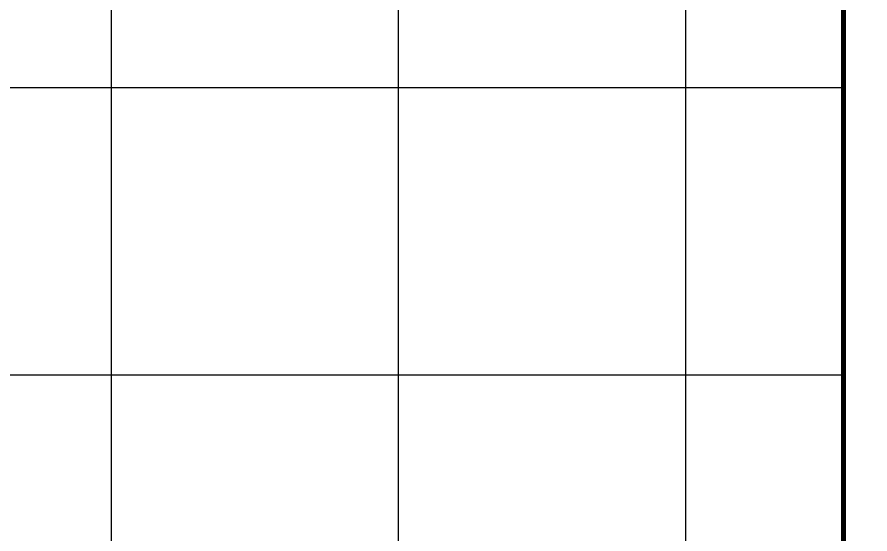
# Model space of a CAD drawing. Extents: x 346 to 4955, y 45 to 639.
# Drawn here: x 1421.09 to 1432.93, y 569.55 to 576.73 of the extents above; entities that cross this region are included whole.
import ezdxf

# ---------------------------------------------------------------- set-up
doc = ezdxf.new("R2010")
doc.units = 0
doc.header["$MEASUREMENT"] = 0
doc.layers.get('DEFPOINTS').update_dxf_attribs({"linetype": 'CONTINUOUS'})
doc.layers.add('PDF _Геометрия', color=7, linetype='CONTINUOUS')
doc.layers.add('Тонкие', color=7, linetype='CONTINUOUS')
doc.styles.add('GOST type A0', font='gost.TTF', dxfattribs={"oblique": 15, "height": 3.5})
doc.dimstyles.new('GOST type A', dxfattribs={"dimtxt": 3.5, "dimasz": 3, "dimexe": 2, "dimexo": 0, "dimgap": 1, "dimtad": 1, "dimtoh": 1, "dimtxsty": 'GOST type A0', "dimcen": 0, "dimazin": 2, "dimtfac": 1, "dimtmove": 0, "dimatfit": 3, "dimfxl": 1, "dimarcsym": 0})

# ---------------------------------------------------------------- blocks, each defined once
blk = doc.blocks.new('*D126')
at = {"layer": 'DEFPOINTS', "color": 0, "transparency": 16777216}
for p in [(1427.586, 582.925), (1427.586, 234.087), (1448.21, 234.087)]:
    blk.add_point(p, dxfattribs=at)
at = {"layer": 'Тонкие', "color": 0, "lineweight": -2, "transparency": 16777216}
for p, q in [((1427.586, 582.925), (1450.21, 582.925)), ((1448.21, 579.925), (1448.21, 237.087)), ((1427.586, 234.087), (1450.21, 234.087))]:
    blk.add_line(p, q, dxfattribs=at)
at = {"layer": 'Тонкие', "color": 0, "transparency": 16777216}
for points in [[(1447.71, 579.925), (1448.71, 579.925), (1448.21, 582.925)], [(1447.71, 237.087), (1448.71, 237.087), (1448.21, 234.087)]]:
    blk.add_solid(points, dxfattribs=at)
at = {"layer": 'Тонкие', "color": 0, "transparency": 16777216, "insert": (1445.459, 408.506), "char_height": 3.5, "attachment_point": 5, "rotation": 90, "style": 'GOST type A0'}
blk.add_mtext('175', dxfattribs=at)
blk = doc.blocks.new('*D127')
at = {"layer": 'DEFPOINTS', "color": 0, "transparency": 16777216}
for p in [(1432.568, 588.904), (1432.568, 228.904), (1466.836, 228.904)]:
    blk.add_point(p, dxfattribs=at)
at = {"layer": 'Тонкие', "color": 0, "lineweight": -2, "transparency": 16777216}
for p, q in [((1432.568, 588.904), (1468.836, 588.904)), ((1466.836, 585.904), (1466.836, 231.904)), ((1432.568, 228.904), (1468.836, 228.904))]:
    blk.add_line(p, q, dxfattribs=at)
at = {"layer": 'Тонкие', "color": 0, "transparency": 16777216}
for points in [[(1466.336, 585.904), (1467.336, 585.904), (1466.836, 588.904)], [(1466.336, 231.904), (1467.336, 231.904), (1466.836, 228.904)]]:
    blk.add_solid(points, dxfattribs=at)
at = {"layer": 'Тонкие', "color": 0, "transparency": 16777216, "insert": (1463.822, 408.904), "char_height": 3.5, "attachment_point": 5, "rotation": 90, "style": 'GOST type A0'}
blk.add_mtext('180±0,1', dxfattribs=at)

msp = doc.modelspace()

# ---------------------------------------------------------------- linework, layer by layer
at = {"layer": 'PDF _Геометрия', "lineweight": 18}
for points in [[(1188.776, 228.904), (1191.247, 228.904), (1432.568, 228.904), (1432.568, 588.904), (1191.247, 588.904), (1191.247, 228.904), (1190.012, 228.904)], [(1422.405, 228.904), (1422.405, 588.904)], [(1426.391, 228.904), (1426.391, 588.904)], [(1430.376, 228.904), (1430.376, 588.904)], [(1191.247, 575.748), (1432.568, 575.748)], [(1191.247, 571.761), (1432.568, 571.761)]]:
    msp.add_lwpolyline(points, dxfattribs=at)
at = {"layer": 'PDF _Геометрия', "lineweight": 60}
for points in [[(1432.568, 228.904), (1191.247, 228.904), (1191.247, 588.904), (1432.568, 588.904)], [(1432.568, 228.904), (1191.247, 228.904), (1191.247, 588.904), (1432.568, 588.904)], [(1432.568, 588.904), (1191.247, 588.904), (1191.247, 228.904), (1432.568, 228.904)]]:
    msp.add_lwpolyline(points, close=True, dxfattribs=at)
msp.add_lwpolyline([(1432.568, 228.904), (1432.568, 588.904)], dxfattribs=at)

# ---------------------------------------------------------------- dimensions: what is measured, and where the dimension line sits
at = {"layer": 'Тонкие'}
for base, p1, p2, text, picture, middle in [((1466.836, 228.904), (1432.568, 588.904), (1432.568, 228.904), '180±0,1', '*D127', (1463.822, 408.904)), ((1448.21, 234.087), (1427.586, 582.925), (1427.586, 234.087), '175', '*D126', (1445.459, 408.506))]:
    dim = msp.add_linear_dim(base=base, p1=p1, p2=p2, angle=90, text=text, dimstyle='GOST type A', dxfattribs=at)
    dim.commit()
    dim.dimension.update_dxf_attribs({"geometry": picture, "text_midpoint": middle})

doc.saveas('drawing.dxf')
